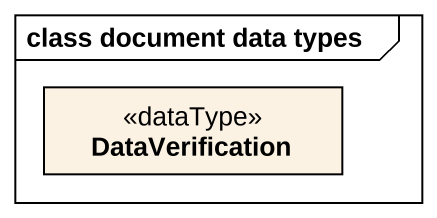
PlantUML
@startuml
mainframe class document data types
hide circle
hide empty members
class DataVerification <<dataType>>
@enduml
